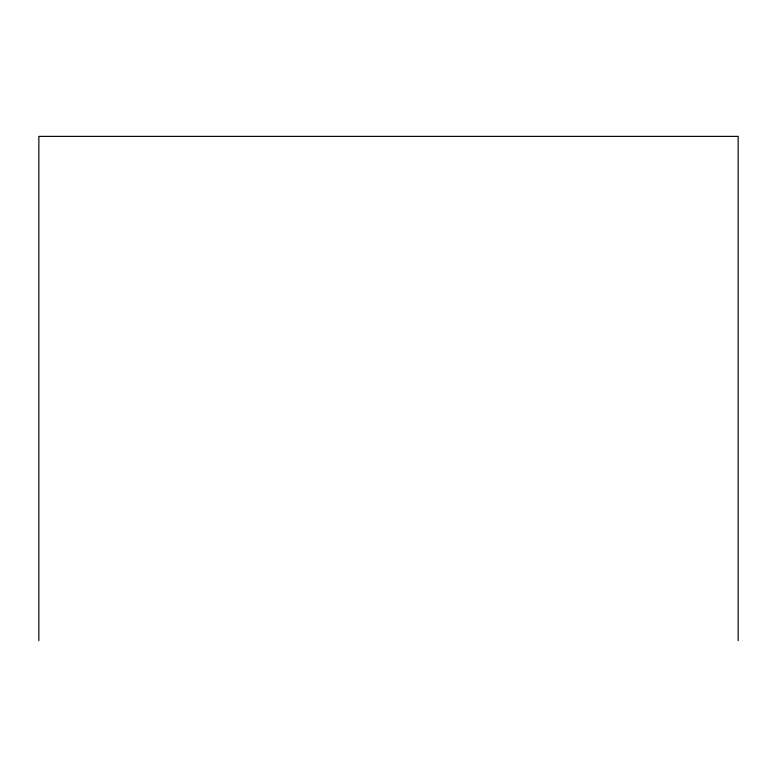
<?xml version="1.0" encoding="UTF-8"?>
<svg xmlns="http://www.w3.org/2000/svg" width="777" height="777" viewBox="0 0 777 777"><rect width="100%" height="100%" fill="white"/><g stroke="black" fill="none" stroke-linecap="round" stroke-linejoin="round"><path stroke-width="1.17" d="M738.15 640.627L738.15 136.373L38.85 136.373L38.85 640.627"/></g></svg>
